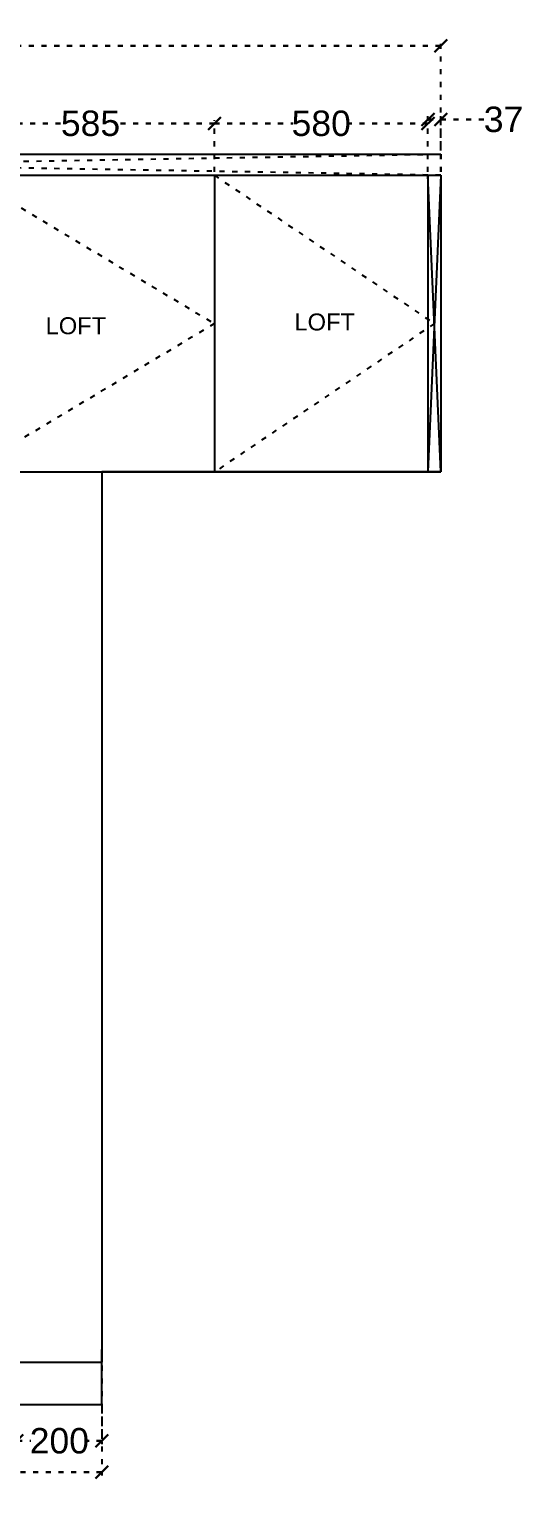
# Model space of a CAD drawing. Header units: millimetres. Extents: x 220712 to 1505573, y -354410 to 241923.
# Drawn here: x 278970 to 280135, y 85103 to 88546 of the extents above; entities that cross this region are included whole.
import ezdxf

# ---------------------------------------------------------------- set-up
doc = ezdxf.new("R2010")
doc.units = ezdxf.units.MM
doc.header["$MEASUREMENT"] = 0
doc.linetypes.add('ACAD_ISO03W100', pattern=[30, 12, -18])
doc.layers.add('Walls', color=253, linetype='Continuous')
doc.styles.get("Standard").update_dxf_attribs({"font": 'arial.ttf'})
doc.dimstyles.get("Standard").update_dxf_attribs({"dimtxt": 60, "dimasz": 30, "dimexe": 7.75, "dimexo": 8.13, "dimgap": 0.63, "dimtad": 0, "dimtih": 1, "dimtoh": 1, "dimdec": 0, "dimzin": 0, "dimtxsty": 'Standard', "dimblk": 'OBLIQUE', "dimcen": 2.25, "dimclrd": 1, "dimclre": 1, "dimclrt": 1, "dimadec": 0, "dimazin": 0, "dimtfac": 1, "dimtdec": 0, "dimtofl": 0, "dimtmove": 0, "dimatfit": 3, "dimfxl": 1, "dimtolj": 1, "dimtzin": 0, "dimlwd": 30, "dimarcsym": 0})

# ---------------------------------------------------------------- blocks, each defined once
blk = doc.blocks.new('_Oblique')
at = {"color": 0, "linetype": 'ByBlock', "lineweight": -2}
blk.add_line((-0.5, -0.5), (0.5, 0.5), dxfattribs=at)
blk = doc.blocks.new('*D2329')
at = {"layer": 'Defpoints', "color": 0, "linetype": 'ACAD_ISO03W100', "lineweight": -2, "transparency": 16777216}
for p in [(278941.4, 85401.8), (279141.4, 85401.8), (279141.4, 85216.1)]:
    blk.add_point(p, dxfattribs=at)
at = {"layer": 'Walls', "color": 1, "linetype": 'ACAD_ISO03W100', "lineweight": -2, "transparency": 16777216}
for p, q in [((278941.4, 85393.7), (278941.4, 85208.3)), ((279141.4, 85393.7), (279141.4, 85208.3))]:
    blk.add_line(p, q, dxfattribs=at)
at = {"layer": 'Walls', "color": 1, "linetype": 'ACAD_ISO03W100', "lineweight": 30, "transparency": 16777216}
for p, q in [((278941.4, 85216.1), (278974.1, 85216.1)), ((279141.4, 85216.1), (279108.7, 85216.1))]:
    blk.add_line(p, q, dxfattribs=at)
at = {"layer": 'Walls', "color": 1, "linetype": 'ACAD_ISO03W100', "lineweight": 30, "transparency": 16777216, "xscale": 30, "yscale": 30, "zscale": 30, "rotation": 180}
blk.add_blockref('_Oblique', (278941.4, 85216.1), dxfattribs=at)
at = {"layer": 'Walls', "color": 1, "linetype": 'ACAD_ISO03W100', "lineweight": 30, "transparency": 16777216, "xscale": 30, "yscale": 30, "zscale": 30}
blk.add_blockref('_Oblique', (279141.4, 85216.1), dxfattribs=at)
at = {"layer": 'Walls', "color": 1, "linetype": 'ACAD_ISO03W100', "transparency": 16777216, "insert": (279041.4, 85216.1), "char_height": 60, "attachment_point": 5}
blk.add_mtext('\\A1;200', dxfattribs=at)
blk = doc.blocks.new('*D2326')
at = {"layer": 'Defpoints', "color": 0, "linetype": 'ACAD_ISO03W100', "lineweight": -2, "transparency": 16777216}
for p in [(277067.4, 85301), (279141.4, 85301), (277067.4, 85142.5)]:
    blk.add_point(p, dxfattribs=at)
at = {"layer": 'Walls', "color": 1, "linetype": 'ACAD_ISO03W100', "lineweight": -2, "transparency": 16777216}
for p, q in [((277067.4, 85292.9), (277067.4, 85134.8)), ((279141.4, 85292.9), (279141.4, 85134.8))]:
    blk.add_line(p, q, dxfattribs=at)
at = {"layer": 'Walls', "color": 1, "linetype": 'ACAD_ISO03W100', "lineweight": 30, "transparency": 16777216}
for p, q in [((277067.4, 85142.5), (278017.1, 85142.5)), ((279141.4, 85142.5), (278191.7, 85142.5))]:
    blk.add_line(p, q, dxfattribs=at)
at = {"layer": 'Walls', "color": 1, "linetype": 'ACAD_ISO03W100', "lineweight": 30, "transparency": 16777216, "xscale": 30, "yscale": 30, "zscale": 30, "rotation": 180}
blk.add_blockref('_Oblique', (277067.4, 85142.5), dxfattribs=at)
at = {"layer": 'Walls', "color": 1, "linetype": 'ACAD_ISO03W100', "lineweight": 30, "transparency": 16777216, "xscale": 30, "yscale": 30, "zscale": 30}
blk.add_blockref('_Oblique', (279141.4, 85142.5), dxfattribs=at)
at = {"layer": 'Walls', "color": 1, "linetype": 'ACAD_ISO03W100', "transparency": 16777216, "insert": (278104.4, 85142.5), "char_height": 60, "attachment_point": 5}
blk.add_mtext('\\A1;1950', dxfattribs=at)
blk = doc.blocks.new('*D2337')
at = {"layer": 'Defpoints', "color": 0, "linetype": 'ACAD_ISO03W100', "lineweight": -2, "transparency": 16777216}
for p in [(279911.4, 88333.3), (279911.4, 88201.8), (279941.4, 88201.8)]:
    blk.add_point(p, dxfattribs=at)
at = {"layer": 'Walls', "color": 1, "linetype": 'ACAD_ISO03W100', "lineweight": -2, "transparency": 16777216}
for p, q in [((279911.4, 88209.9), (279911.4, 88341.1)), ((279941.4, 88209.9), (279941.4, 88341.1))]:
    blk.add_line(p, q, dxfattribs=at)
at = {"layer": 'Walls', "color": 1, "linetype": 'ACAD_ISO03W100', "lineweight": 30, "transparency": 16777216}
for p, q in [((279911.4, 88333.3), (279941.4, 88333.3)), ((279941.4, 88333.3), (280046.2, 88333.3))]:
    blk.add_line(p, q, dxfattribs=at)
at = {"layer": 'Walls', "color": 1, "linetype": 'ACAD_ISO03W100', "lineweight": 30, "transparency": 16777216, "xscale": 30, "yscale": 30, "zscale": 30, "rotation": 180}
blk.add_blockref('_Oblique', (279911.4, 88333.3), dxfattribs=at)
at = {"layer": 'Walls', "color": 1, "linetype": 'ACAD_ISO03W100', "lineweight": 30, "transparency": 16777216, "xscale": 30, "yscale": 30, "zscale": 30}
blk.add_blockref('_Oblique', (279941.4, 88333.3), dxfattribs=at)
at = {"layer": 'Walls', "color": 1, "linetype": 'ACAD_ISO03W100', "transparency": 16777216, "insert": (280089.7, 88333.3), "char_height": 60, "attachment_point": 5}
blk.add_mtext('\\A1;37', dxfattribs=at)
blk = doc.blocks.new('*D2339')
at = {"layer": 'Defpoints', "color": 0, "linetype": 'ACAD_ISO03W100', "lineweight": -2, "transparency": 16777216}
for p in [(279941.4, 88507), (277037.4, 88251.8), (279941.4, 88251.8)]:
    blk.add_point(p, dxfattribs=at)
at = {"layer": 'Walls', "color": 1, "linetype": 'ACAD_ISO03W100', "lineweight": -2, "transparency": 16777216}
for p, q in [((277037.4, 88259.9), (277037.4, 88514.7)), ((279941.4, 88259.9), (279941.4, 88514.7))]:
    blk.add_line(p, q, dxfattribs=at)
at = {"layer": 'Walls', "color": 1, "linetype": 'ACAD_ISO03W100', "lineweight": 30, "transparency": 16777216}
for p, q in [((277037.4, 88507), (278399.2, 88507)), ((279941.4, 88507), (278579.6, 88507))]:
    blk.add_line(p, q, dxfattribs=at)
at = {"layer": 'Walls', "color": 1, "linetype": 'ACAD_ISO03W100', "lineweight": 30, "transparency": 16777216, "xscale": 30, "yscale": 30, "zscale": 30, "rotation": 180}
blk.add_blockref('_Oblique', (277037.4, 88507), dxfattribs=at)
at = {"layer": 'Walls', "color": 1, "linetype": 'ACAD_ISO03W100', "lineweight": 30, "transparency": 16777216, "xscale": 30, "yscale": 30, "zscale": 30}
blk.add_blockref('_Oblique', (279941.4, 88507), dxfattribs=at)
at = {"layer": 'Walls', "color": 1, "linetype": 'ACAD_ISO03W100', "lineweight": -2, "transparency": 16777216, "insert": (278489.4, 88507), "char_height": 60, "attachment_point": 5}
blk.add_mtext('\\A1;3007', dxfattribs=at)
blk = doc.blocks.new('*D2336')
at = {"layer": 'Defpoints', "color": 0, "linetype": 'ACAD_ISO03W100', "lineweight": -2, "transparency": 16777216}
for p in [(279407.4, 88324), (278822.4, 88201.8), (279407.4, 88201.8)]:
    blk.add_point(p, dxfattribs=at)
at = {"layer": 'Walls', "color": 1, "linetype": 'ACAD_ISO03W100', "lineweight": -2, "transparency": 16777216}
for p, q in [((278822.4, 88209.9), (278822.4, 88331.7)), ((279407.4, 88209.9), (279407.4, 88331.7))]:
    blk.add_line(p, q, dxfattribs=at)
at = {"layer": 'Walls', "color": 1, "linetype": 'ACAD_ISO03W100', "lineweight": 30, "transparency": 16777216}
for p, q in [((278822.4, 88324), (279047.8, 88324)), ((279407.4, 88324), (279182.1, 88324))]:
    blk.add_line(p, q, dxfattribs=at)
at = {"layer": 'Walls', "color": 1, "linetype": 'ACAD_ISO03W100', "lineweight": 30, "transparency": 16777216, "xscale": 30, "yscale": 30, "zscale": 30, "rotation": 180}
blk.add_blockref('_Oblique', (278822.4, 88324), dxfattribs=at)
at = {"layer": 'Walls', "color": 1, "linetype": 'ACAD_ISO03W100', "lineweight": 30, "transparency": 16777216, "xscale": 30, "yscale": 30, "zscale": 30}
blk.add_blockref('_Oblique', (279407.4, 88324), dxfattribs=at)
at = {"layer": 'Walls', "color": 1, "linetype": 'ACAD_ISO03W100', "lineweight": -2, "transparency": 16777216, "insert": (279114.9, 88324), "char_height": 60, "attachment_point": 5}
blk.add_mtext('\\A1;585', dxfattribs=at)
blk = doc.blocks.new('*D2333')
at = {"layer": 'Defpoints', "color": 0, "linetype": 'ACAD_ISO03W100', "lineweight": -2, "transparency": 16777216}
for p in [(279911.4, 88324), (279407.4, 88201.8), (279911.4, 88201.8)]:
    blk.add_point(p, dxfattribs=at)
at = {"layer": 'Walls', "color": 1, "linetype": 'ACAD_ISO03W100', "lineweight": -2, "transparency": 16777216}
for p, q in [((279407.4, 88209.9), (279407.4, 88331.7)), ((279911.4, 88209.9), (279911.4, 88331.7))]:
    blk.add_line(p, q, dxfattribs=at)
at = {"layer": 'Walls', "color": 1, "linetype": 'ACAD_ISO03W100', "lineweight": 30, "transparency": 16777216}
for p, q in [((279407.4, 88324), (279592.6, 88324)), ((279911.4, 88324), (279726.2, 88324))]:
    blk.add_line(p, q, dxfattribs=at)
at = {"layer": 'Walls', "color": 1, "linetype": 'ACAD_ISO03W100', "lineweight": 30, "transparency": 16777216, "xscale": 30, "yscale": 30, "zscale": 30, "rotation": 180}
blk.add_blockref('_Oblique', (279407.4, 88324), dxfattribs=at)
at = {"layer": 'Walls', "color": 1, "linetype": 'ACAD_ISO03W100', "lineweight": 30, "transparency": 16777216, "xscale": 30, "yscale": 30, "zscale": 30}
blk.add_blockref('_Oblique', (279911.4, 88324), dxfattribs=at)
at = {"layer": 'Walls', "color": 1, "linetype": 'ACAD_ISO03W100', "lineweight": -2, "transparency": 16777216, "insert": (279659.4, 88324), "char_height": 60, "attachment_point": 5}
blk.add_mtext('\\A1;580', dxfattribs=at)

msp = doc.modelspace()

# ---------------------------------------------------------------- linework, layer by layer
at = {"layer": 'Walls', "color": 18, "true_color": 0x000000}
for p, q in [((277037.4, 88251.8), (279941.4, 88251.8)), ((277037.4, 88201.8), (279941.4, 88201.8)), ((279215.4, 88201.8), (279578.4, 88201.8)), ((279407.4, 88201.8), (279407.4, 87501.8)), ((279911.4, 88201.8), (279911.4, 87501.8)), ((279941.4, 88201.8), (279941.4, 87501.8)), ((277037.4, 87501.8), (279941.4, 87501.8)), ((279941.4, 87501.8), (279141.4, 87501.8)), ((279141.4, 87501.8), (279141.4, 85401.8)), ((279941.4, 87501.8), (279911.4, 87501.8)), ((279141.4, 85301.8), (279141.4, 85431.8)), ((277037.4, 85401.8), (279141.4, 85401.8)), ((277037.4, 85301.8), (279141.4, 85301.8))]:
    msp.add_line(p, q, dxfattribs=at)
at = {"layer": 'Walls', "color": 240, "true_color": 0xed1f24}
for p, q in [((279941.4, 88201.8), (279911.4, 87501.8)), ((279941.4, 87501.8), (279911.4, 88201.8))]:
    msp.add_line(p, q, dxfattribs=at)
at = {"layer": 'Walls', "color": 242, "linetype": 'ACAD_ISO03W100', "lineweight": -2, "true_color": 0xcd2027}
msp.add_lwpolyline([(277037.4, 88201.8), (279941.4, 88251.8), (279941.4, 88201.8), (277037.4, 88251.8)], dxfattribs=at)
at = {"layer": 'Walls', "color": 9, "linetype": 'ACAD_ISO03W100', "lineweight": -2, "true_color": 0xc7c8ca}
for points in [[(278822.4, 88201.8), (279407.4, 87851.8), (278822.4, 87501.8), (278222.4, 87851.8), (278822.4, 88201.8)], [(279407.4, 88201.8), (279926.4, 87851.8), (279407.4, 87501.8)]]:
    msp.add_lwpolyline(points, dxfattribs=at)

# ---------------------------------------------------------------- texts
at = {"color": 7, "char_height": 40, "attachment_point": 1}
for insert in [(279596.2, 87875.7), (279009, 87866.8)]:
    msp.add_mtext_dynamic_manual_height_columns('LOFT', width=246.425, gutter_width=1213, heights=[0], dxfattribs=dict(at, insert=insert))

# ---------------------------------------------------------------- dimensions: what is measured, and where the dimension line sits
at = {"layer": 'Walls', "color": 242, "linetype": 'ACAD_ISO03W100', "lineweight": -2, "true_color": 0xcd2027}
for base, p1, p2, text, picture, middle in [((279941.4, 88507), (277037.4, 88251.8), (279941.4, 88251.8), '3007', '*D2339', (278489.4, 88507)), ((279911.4, 88324), (279407.4, 88201.8), (279911.4, 88201.8), '580', '*D2333', (279659.4, 88324))]:
    dim = msp.add_linear_dim(base=base, p1=p1, p2=p2, text=text, dimstyle='Standard', dxfattribs=at)
    dim.commit()
    dim.dimension.update_dxf_attribs({"geometry": picture, "text_midpoint": middle})
dim = msp.add_linear_dim(base=(279407.4, 88324), p1=(278822.4, 88201.8), p2=(279407.4, 88201.8), dimstyle='Standard', dxfattribs=at)
dim.commit()
dim.dimension.update_dxf_attribs({"geometry": '*D2336', "text_midpoint": (279114.9, 88324)})
at = {"layer": 'Walls', "color": 18, "linetype": 'ACAD_ISO03W100', "true_color": 0x000000}
dim = msp.add_linear_dim(base=(279911.4, 88333.3), p1=(279941.4, 88201.8), p2=(279911.4, 88201.8), text='37', dimstyle='Standard', dxfattribs=at)
dim.commit()
dim.dimension.update_dxf_attribs({"geometry": '*D2337', "text_midpoint": (280089.7, 88333.3), "dimtype": 160})
at = {"layer": 'Walls', "color": 0, "linetype": 'ACAD_ISO03W100'}
dim = msp.add_linear_dim(base=(279141.4, 85216.1), p1=(278941.4, 85401.8), p2=(279141.4, 85401.8), dimstyle='Standard', dxfattribs=at)
dim.commit()
dim.dimension.update_dxf_attribs({"geometry": '*D2329', "text_midpoint": (279041.4, 85216.1)})
dim = msp.add_linear_dim(base=(277067.4, 85142.5), p1=(279141.4, 85301), p2=(277067.4, 85301), text='1950', dimstyle='Standard', dxfattribs=at)
dim.commit()
dim.dimension.update_dxf_attribs({"geometry": '*D2326', "text_midpoint": (278104.4, 85142.5), "dimtype": 160})

doc.saveas('drawing.dxf')
